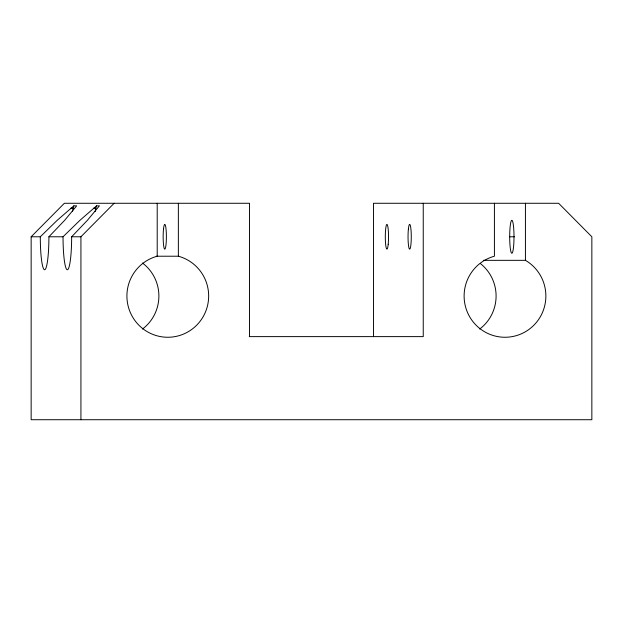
<?xml version="1.0" encoding="UTF-8"?>
<svg xmlns="http://www.w3.org/2000/svg" width="623" height="623" viewBox="0 0 623 623"><rect width="100%" height="100%" fill="white"/><g stroke="black" fill="none" stroke-linecap="round" stroke-linejoin="round"><path stroke-width="0.93" d="M72.494 211.516A32.98 4.306 90 0 1 73.109 208.214L73.849 205.855L76.668 205.855L64.683 220.285L48.906 236.779A32.98 4.306 90 0 1 44.599 269.759A32.98 4.306 90 0 1 40.3 236.779L57.223 220.285L73.849 205.855M95.226 211.516A32.98 4.306 -90 0 1 95.841 208.214L96.581 205.855L99.4 205.855L87.415 220.285L71.645 236.779A32.98 4.306 90 0 1 67.339 269.759A32.98 4.306 90 0 1 63.032 236.779L79.962 220.285L96.581 205.855M373.473 336.622L373.473 203.277L558.636 203.277L591.85 236.779L591.85 419.723L31.15 419.723L31.15 236.779L64.364 203.277L249.527 203.277L249.527 336.622M80.928 419.723L80.928 236.779L114.134 203.277M70.765 208.214L73.109 208.214M93.505 208.214L95.841 208.214M31.15 236.779L40.3 236.779M48.906 236.779L63.032 236.779M71.645 236.779L80.928 236.779M509.692 236.779A16.494 2.149 -90 0 0 511.841 253.265A16.494 2.149 -90 0 0 513.998 236.779A16.494 2.149 90 0 0 511.841 220.285A16.494 2.149 90 0 0 509.692 236.779L514.434 236.779M156.342 256.217L178.365 256.217A41.227 40.877 90 0 1 201.268 319.685A41.227 40.877 90 0 1 134.303 319.685A41.227 40.877 90 0 1 157.206 256.217L157.206 203.277M483.316 260.336L525.43 260.336A41.227 40.877 90 0 1 533.895 325.19A41.227 40.877 90 0 1 469.594 316.655A41.227 40.877 90 0 1 494.413 256.217L494.413 203.277M249.247 336.622L423.243 336.622L423.243 203.277M525.43 203.277L525.43 260.336M178.365 203.277L178.365 256.217M142.503 263.038A41.227 40.877 90 0 1 142.503 329.045M480.489 263.638A41.227 40.877 90 0 1 479.71 329.045M163.491 229.248A12.367 1.612 90 0 0 164.565 249.036A12.367 1.612 90 0 0 166.263 232.044A12.367 1.612 90 0 0 163.491 229.248M408.377 229.248A12.367 1.612 90 0 0 409.443 249.036A12.367 1.612 90 0 0 411.149 232.044A12.367 1.612 90 0 0 408.377 229.248M388.199 244.309A12.367 1.612 -90 0 0 387.132 224.514A12.367 1.612 -90 0 0 385.435 241.506A12.367 1.612 -90 0 0 388.199 244.309"/></g></svg>
